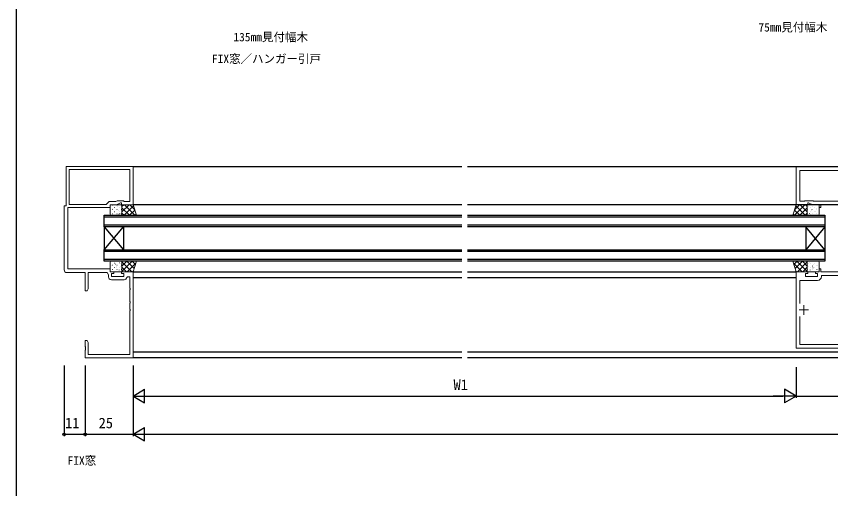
# Model space of a CAD drawing. Units: millimetres, scale not verified. Extents: x -437 to 438, y -681 to 678.
# Drawn here: x -436.7 to -11.2, y -375.5 to -128.5 of the extents above; entities that cross this region are included whole.
import ezdxf
from ezdxf.enums import TextEntityAlignment as Align

# ---------------------------------------------------------------- set-up
doc = ezdxf.new("R2010")
doc.units = ezdxf.units.MM
doc.header["$LTSCALE"] = 4
for name, color, linetype in [('0-1_USER1', 3, 'Continuous'), ('0-3_YKK_12', 2, 'Continuous'), ('0-6_YKK_D', 6, 'Continuous'), ('0-7_YKK_ZWAK', 7, 'Continuous')]:
    doc.layers.add(name, color=color, linetype=linetype)
doc.layers.add('0-2_YKK_11', color=7, linetype='Continuous', lineweight=18)
doc.layers.add('0-4_YKK_13', color=4, linetype='Continuous', lineweight=18)
doc.styles.add('ＭＳ ゴシック', font='')
doc.styles.get('ＭＳ ゴシック').set_extended_font_data('MS Gothic')

msp = doc.modelspace()

# ---------------------------------------------------------------- linework, layer by layer
at = {"layer": '0-2_YKK_11'}
for p, q in [((-377.33, -208.63), (-409.07, -208.63)), ((-380.37, -266.23), (-387.03, -266.23))]:
    msp.add_line(p, q, dxfattribs=at)
at = {"layer": '0-2_YKK_11', "color": 2}
for p, q in [((-25.2, -284.5), (-25.2, -279.5)), ((-22.7, -282), (-27.7, -282))]:
    msp.add_line(p, q, dxfattribs=at)
at = {"layer": '0-2_YKK_11'}
for points in [[(-411.7, -261), (-411.7, -227.5), (-410.7, -227.5), (-410.7, -207), (-375.7, -207), (-375.7, -227), (-381.7, -227), (-381.7, -226), (-382.2, -226), (-384.345, -227), (-387.7, -227), (-387.7, -228.5), (-409.7, -228.5), (-409.7, -260.5), (-387.7, -260.5), (-387.7, -262), (-385.7, -262), (-385.7, -263), (-386.9, -263), (-386.9, -264.6), (-380.5, -264.6), (-380.5, -263), (-381.7, -263), (-381.7, -262), (-375.7, -262)], [(30.8, -207.1), (-29.2, -207.1), (-29.2, -227), (-23.2, -227), (-23.2, -226), (-22.7, -226), (-20.555, -227), (-17.2, -227), (-17.2, -228.5), (-16.4, -228.5), (-16.4, -227), (-7.2, -227)], [(-2.366, -225.07), (-20.128, -225.07), (-20.278, -225), (-24.7, -225), (-24.85, -225.07), (-27.27, -225.07), (-27.27, -209.03), (28.87, -209.03), (28.87, -225.07), (26.45, -225.07), (26.3, -225), (21.878, -225), (21.728, -225.07), (3.966, -225.07), (21.728, -225.07)], [(-388.53, -264.73), (-388.53, -263.6), (-389.3, -262.5), (-399.07, -262.5), (-399.07, -270.909), (-399.7, -272), (-400.7, -272), (-400.7, -262.5), (-410.2, -262.5)], [(-375.7, -262), (-375.7, -307), (-400.7, -307), (-400.7, -302.958), (-400.58, -302.775), (-400.58, -302.225), (-400.7, -302.042), (-400.7, -301.958), (-400.58, -301.775), (-400.58, -301.225), (-400.7, -301.042), (-400.7, -298), (-399.7, -298), (-399.07, -299.091), (-399.07, -305.37), (-377.33, -305.37), (-377.33, -282.458), (-377.21, -282.275), (-377.21, -281.725), (-377.33, -281.542), (-377.33, -278.458), (-377.21, -278.275), (-377.21, -277.725), (-377.33, -277.542), (-377.33, -271.458), (-377.21, -271.275), (-377.21, -270.725), (-377.33, -270.542), (-377.33, -264.7), (-378.59, -264.7), (-378.887, -264.955)], [(-7.2, -262), (-16.4, -262), (-16.4, -260.5), (-17.2, -260.5), (-17.2, -262), (-19.2, -262), (-19.2, -263), (-18, -263), (-18, -264.6), (-24.4, -264.6), (-24.4, -263), (-23.2, -263), (-23.2, -262), (-29.2, -262), (-29.2, -302), (30.8, -302)], [(-27.27, -278.65), (-27.27, -266.53), (-18.07, -266.53)], [(-16.07, -264.53), (-16.07, -263.93), (17.67, -263.93), (17.67, -264.53)], [(28.87, -285.35), (28.87, -300.07), (-27.27, -300.07), (-27.27, -285.35), (-27.27, -300.07)]]:
    msp.add_lwpolyline(points, dxfattribs=at)
msp.add_lwpolyline([(-377.33, -208.63), (-377.33, -225.37), (-380.33, -225.37), (-380.7, -225), (-383.912, -225), (-384.706, -225.37), (-388.2, -225.37), (-389.7, -226.87), (-409.07, -226.87), (-409.07, -208.63)], close=True, dxfattribs=at)
for centre, radius, start, end in [((-410.2, -261), 1.5, 180.00001, 269.99999), ((-387.03, -264.73), 1.5, 180.00001, 269.99999), ((-380.37, -264.73), 1.5, 270, 351.37307), ((-18.07, -264.53), 2, 270.00001, 359.99999)]:
    msp.add_arc(centre, radius, start, end, dxfattribs=at)
at = {"layer": '0-3_YKK_12'}
for p, q in [((-375.7, -207), (-203.95, -207)), ((-203.95, -207.2), (-375.7, -207.2)), ((-200.95, -207), (202.55, -207)), ((-29.124, -207.2), (-200.95, -207.2)), ((-203.95, -227), (-375.7, -227)), ((202.55, -227), (-200.95, -227)), ((-390.7, -232.5), (-203.95, -232.5)), ((-203.95, -233.5), (-390.7, -233.5)), ((-14.2, -233.5), (-200.95, -233.5)), ((-390.7, -237.5), (-203.95, -237.5)), ((-200.95, -237.5), (-14.2, -237.5)), ((-390.7, -238.5), (-390.7, -250.5)), ((-390.7, -238.5), (-380.7, -250.5)), ((-390.7, -250.5), (-380.7, -238.5)), ((-380.7, -238.5), (-380.7, -250.5)), ((-24.2, -238.5), (-24.2, -250.5)), ((-14.2, -238.5), (-24.2, -250.5)), ((-14.2, -250.5), (-24.2, -238.5)), ((-14.2, -238.5), (-14.2, -250.5)), ((-390.7, -250.5), (-203.95, -250.5)), ((-203.95, -251.5), (-390.7, -251.5)), ((-14.2, -251.5), (-200.95, -251.5)), ((-390.7, -255.5), (-203.95, -255.5)), ((-200.95, -255.5), (-14.2, -255.5)), ((-375.7, -262), (-203.95, -262)), ((-200.95, -262), (-29.2, -262)), ((-375.7, -265), (-203.95, -265)), ((-200.95, -265), (-29.2, -265)), ((-203.95, -304), (-375.7, -304)), ((202.55, -304), (-200.95, -304)), ((-203.95, -307), (-375.7, -307)), ((202.55, -307), (-200.95, -307))]:
    msp.add_line(p, q, dxfattribs=at)
for points in [[(-203.95, -238.5), (-390.7, -238.5), (-390.7, -232.5)], [(-200.95, -232.5), (-14.2, -232.5), (-14.2, -238.5), (-200.95, -238.5)], [(-203.95, -256.5), (-390.7, -256.5), (-390.7, -250.5)], [(-200.95, -250.5), (-14.2, -250.5), (-14.2, -256.5), (-200.95, -256.5)]]:
    msp.add_lwpolyline(points, dxfattribs=at)
at = {"layer": '0-4_YKK_13'}
for p, q in [((-387.7, -227.5), (-387.7, -232)), ((-387.534, -228.879), (-387.597, -228.92)), ((-387.551, -228.426), (-387.589, -228.426)), ((-381.985, -227), (-387.2, -227)), ((-386.34, -227.215), (-386.378, -227.215)), ((-386.34, -229.458), (-386.378, -229.458)), ((-386.302, -228.738), (-386.309, -228.74)), ((-385.271, -228.426), (-385.309, -228.426)), ((-384.06, -227.215), (-384.098, -227.215)), ((-384.06, -229.458), (-384.098, -229.458)), ((-383.932, -229.433), (-383.995, -229.474)), ((-383.962, -227.909), (-383.969, -227.912)), ((-382.991, -228.426), (-383.029, -228.426)), ((-381.915, -228.098), (-381.978, -228.139)), ((-381.904, -227.181), (-381.912, -227.183)), ((-381.78, -227.215), (-381.818, -227.215)), ((-381.78, -229.458), (-381.818, -229.458)), ((-377.701, -227), (-381.485, -230.784)), ((-380.529, -227), (-381.485, -227.956)), ((-381.485, -232), (-381.485, -227.5)), ((-381.485, -228.579), (-377.563, -232.5)), ((-375.502, -227.629), (-380.372, -232.5)), ((-380.235, -227), (-374.735, -232.5)), ((-374.824, -229.78), (-377.544, -232.5)), ((-377.406, -227), (-374.914, -229.492)), ((-24.665, -227), (-30.165, -232.5)), ((-30.076, -229.78), (-27.356, -232.5)), ((-27.494, -227), (-29.986, -229.492)), ((-29.398, -227.629), (-24.528, -232.5)), ((-23.415, -228.579), (-27.337, -232.5)), ((-27.199, -227), (-23.415, -230.784)), ((-24.371, -227), (-23.415, -227.956)), ((-23.415, -232), (-23.415, -227.5)), ((-23.12, -227.215), (-23.083, -227.215)), ((-23.12, -229.458), (-23.083, -229.458)), ((-22.996, -227.181), (-22.988, -227.183)), ((-22.985, -228.098), (-22.922, -228.139)), ((-22.915, -227), (-17.7, -227)), ((-21.909, -228.426), (-21.871, -228.426)), ((-20.968, -229.433), (-20.905, -229.474)), ((-20.938, -227.909), (-20.931, -227.912)), ((-20.84, -227.215), (-20.803, -227.215)), ((-20.84, -229.458), (-20.803, -229.458)), ((-19.629, -228.426), (-19.591, -228.426)), ((-18.598, -228.738), (-18.591, -228.74)), ((-18.56, -227.215), (-18.523, -227.215)), ((-18.56, -229.458), (-18.523, -229.458)), ((-17.366, -228.879), (-17.303, -228.92)), ((-17.349, -228.426), (-17.311, -228.426)), ((-17.2, -227.5), (-17.2, -232)), ((-387.551, -230.669), (-387.589, -230.669)), ((-387.2, -232.5), (-381.985, -232.5)), ((-386.34, -231.7), (-386.378, -231.7)), ((-385.57, -230.609), (-385.577, -230.612)), ((-385.271, -230.669), (-385.309, -230.669)), ((-384.06, -231.7), (-384.098, -231.7)), ((-383.513, -229.881), (-383.52, -229.883)), ((-383.028, -231.84), (-383.035, -231.843)), ((-382.991, -230.669), (-383.029, -230.669)), ((-382.578, -231.475), (-382.641, -231.517)), ((-381.78, -231.7), (-381.818, -231.7)), ((-381.485, -231.407), (-380.392, -232.5)), ((-374.146, -231.93), (-374.716, -232.5)), ((-30.754, -231.93), (-30.184, -232.5)), ((-23.415, -231.407), (-24.508, -232.5)), ((-23.12, -231.7), (-23.083, -231.7)), ((-17.7, -232.5), (-22.915, -232.5)), ((-22.322, -231.475), (-22.259, -231.517)), ((-21.909, -230.669), (-21.871, -230.669)), ((-21.872, -231.84), (-21.865, -231.843)), ((-21.387, -229.881), (-21.38, -229.883)), ((-20.84, -231.7), (-20.803, -231.7)), ((-19.629, -230.669), (-19.591, -230.669)), ((-19.33, -230.609), (-19.323, -230.612)), ((-18.56, -231.7), (-18.523, -231.7)), ((-17.349, -230.669), (-17.311, -230.669)), ((-387.7, -261.5), (-387.7, -257)), ((-387.551, -257.579), (-387.589, -257.579)), ((-387.2, -256.5), (-381.985, -256.5)), ((-387.006, -258.817), (-387.013, -258.82)), ((-386.34, -258.61), (-386.378, -258.61)), ((-385.271, -257.579), (-385.309, -257.579)), ((-384.948, -258.089), (-384.955, -258.091)), ((-384.283, -259.049), (-384.346, -259.09)), ((-384.06, -258.61), (-384.098, -258.61)), ((-382.991, -257.579), (-383.029, -257.579)), ((-382.856, -257.348), (-382.863, -257.35)), ((-382.266, -257.714), (-382.329, -257.755)), ((-382.124, -259.219), (-382.131, -259.222)), ((-381.78, -258.61), (-381.818, -258.61)), ((-376.088, -256.5), (-381.485, -261.897)), ((-378.917, -256.5), (-381.485, -259.068)), ((-381.485, -256.863), (-376.348, -262)), ((-381.485, -257), (-381.485, -261.5)), ((-379.019, -256.5), (-375.177, -260.342)), ((-374.292, -257.532), (-378.76, -262)), ((-376.191, -256.5), (-374.499, -258.191)), ((-30.608, -257.532), (-26.14, -262)), ((-28.709, -256.5), (-30.401, -258.191)), ((-25.881, -256.5), (-29.723, -260.342)), ((-28.812, -256.5), (-23.415, -261.897)), ((-23.415, -256.863), (-28.552, -262)), ((-25.983, -256.5), (-23.415, -259.068)), ((-23.415, -257), (-23.415, -261.5)), ((-23.12, -258.61), (-23.083, -258.61)), ((-17.7, -256.5), (-22.915, -256.5)), ((-22.776, -259.219), (-22.769, -259.222)), ((-22.634, -257.714), (-22.571, -257.755)), ((-22.044, -257.348), (-22.037, -257.35)), ((-21.909, -257.579), (-21.871, -257.579)), ((-20.84, -258.61), (-20.803, -258.61)), ((-20.617, -259.049), (-20.554, -259.09)), ((-19.952, -258.089), (-19.945, -258.091)), ((-19.629, -257.579), (-19.591, -257.579)), ((-18.56, -258.61), (-18.523, -258.61)), ((-17.894, -258.817), (-17.887, -258.82)), ((-17.349, -257.579), (-17.311, -257.579)), ((-17.2, -261.5), (-17.2, -257)), ((-387.551, -259.821), (-387.589, -259.821)), ((-381.985, -262), (-387.2, -262)), ((-386.556, -260.789), (-386.563, -260.791)), ((-386.34, -260.853), (-386.378, -260.853)), ((-385.271, -259.821), (-385.309, -259.821)), ((-384.464, -260.048), (-384.471, -260.05)), ((-384.06, -260.853), (-384.098, -260.853)), ((-383.732, -261.919), (-383.739, -261.922)), ((-382.991, -259.821), (-383.029, -259.821)), ((-382.929, -261.091), (-382.992, -261.133)), ((-381.78, -260.853), (-381.818, -260.853)), ((-381.674, -261.191), (-381.682, -261.193)), ((-381.485, -259.691), (-379.176, -262)), ((-375.594, -261.662), (-375.931, -262)), ((-29.306, -261.662), (-28.969, -262)), ((-23.415, -259.691), (-25.724, -262)), ((-23.226, -261.191), (-23.218, -261.193)), ((-23.12, -260.853), (-23.083, -260.853)), ((-22.915, -262), (-17.7, -262)), ((-21.971, -261.091), (-21.908, -261.133)), ((-21.909, -259.821), (-21.871, -259.821)), ((-21.168, -261.919), (-21.161, -261.922)), ((-20.84, -260.853), (-20.803, -260.853)), ((-20.436, -260.048), (-20.429, -260.05)), ((-19.629, -259.821), (-19.591, -259.821)), ((-18.56, -260.853), (-18.523, -260.853)), ((-18.344, -260.789), (-18.337, -260.791)), ((-17.349, -259.821), (-17.311, -259.821))]:
    msp.add_line(p, q, dxfattribs=at)
for points in [[(-375.7, -227), (-381.485, -227), (-381.485, -232.5), (-373.966, -232.5)], [(-29.2, -227), (-23.415, -227), (-23.415, -232.5), (-30.934, -232.5)], [(-375.7, -262), (-381.485, -262), (-381.485, -256.5), (-373.966, -256.5)], [(-29.2, -262), (-23.415, -262), (-23.415, -256.5), (-30.934, -256.5)]]:
    msp.add_lwpolyline(points, close=True, dxfattribs=at)
for centre, start, end in [((-387.2, -227.5), 90, 180), ((-381.985, -227.5), 0, 90), ((-22.915, -227.5), 90, 180), ((-17.7, -227.5), 0, 90), ((-387.2, -232), 180, 270), ((-381.985, -232), 270, 0), ((-22.915, -232), 180, 270), ((-17.7, -232), 270, 0), ((-387.2, -257), 90, 180), ((-381.985, -257), 0, 90), ((-22.915, -257), 90, 180), ((-17.7, -257), 0, 90), ((-387.2, -261.5), 180, 270), ((-381.985, -261.5), 270, 360), ((-22.915, -261.5), 180, 270), ((-17.7, -261.5), 270, 360)]:
    msp.add_arc(centre, 0.5, start, end, dxfattribs=at)
at = {"layer": '0-6_YKK_D'}
for p, q in [((-411.7, -311), (-411.7, -348)), ((-400.7, -311), (-400.7, -348)), ((-400.7, -312), (-400.7, -348)), ((-375.7, -311), (-375.7, -348)), ((-375.695, -313), (-375.695, -348)), ((-375.695, -313), (-375.695, -328)), ((-29.195, -312), (-29.195, -328)), ((-29.195, -313), (-29.195, -328)), ((-375.695, -327), (-369.633, -323.5)), ((-375.695, -327), (-369.633, -330.5)), ((-375.695, -327), (-363.571, -327)), ((-369.633, -330.5), (-369.633, -323.5)), ((-368.695, -327), (-36.195, -327)), ((-29.195, -327), (-41.32, -327)), ((-29.195, -327), (-35.258, -323.5)), ((-35.258, -323.5), (-35.258, -330.5)), ((-29.195, -327), (-35.258, -330.5)), ((-29.195, -327), (30.8, -327)), ((-375.695, -347), (-369.633, -343.5)), ((-369.633, -350.5), (-369.633, -343.5)), ((-411.7, -347), (-400.7, -347)), ((-400.7, -347), (-375.7, -347)), ((-375.695, -347), (-369.633, -350.5)), ((-375.695, -347), (-363.571, -347)), ((-368.695, -347), (370.3, -347))]:
    msp.add_line(p, q, dxfattribs=at)
for centre in [(-411.7, -347), (-400.7, -347), (-400.7, -347)]:
    msp.add_circle(centre, 0.637, dxfattribs=at)
at = {"layer": '0-7_YKK_ZWAK'}
msp.add_line((-436.7, 644), (-436.7, -681), dxfattribs=at)

# ---------------------------------------------------------------- texts
at = {"layer": '0-1_USER1', "style": 'ＭＳ ゴシック'}
for s, p in [('75㎜見付幅木', (-48.956, -137.751)), ('135㎜見付幅木', (-323.288, -142.852)), ('FIX窓／ハンガー引戸', (-334.487, -154.216)), ('FIX窓', (-409.933, -364.256))]:
    msp.add_text(s, height=4.399, dxfattribs=at).set_placement(p, align=Align.BOTTOM_LEFT)
at = {"layer": '0-6_YKK_D', "style": 'ＭＳ ゴシック'}
for s, p in [('W1', (-208.241, -325.5)), ('11', (-411.207, -345.5)), ('25', (-393.655, -345.5))]:
    msp.add_text(s, height=5.499, dxfattribs=at).set_placement(p, align=Align.BOTTOM_LEFT)

doc.saveas('drawing.dxf')
